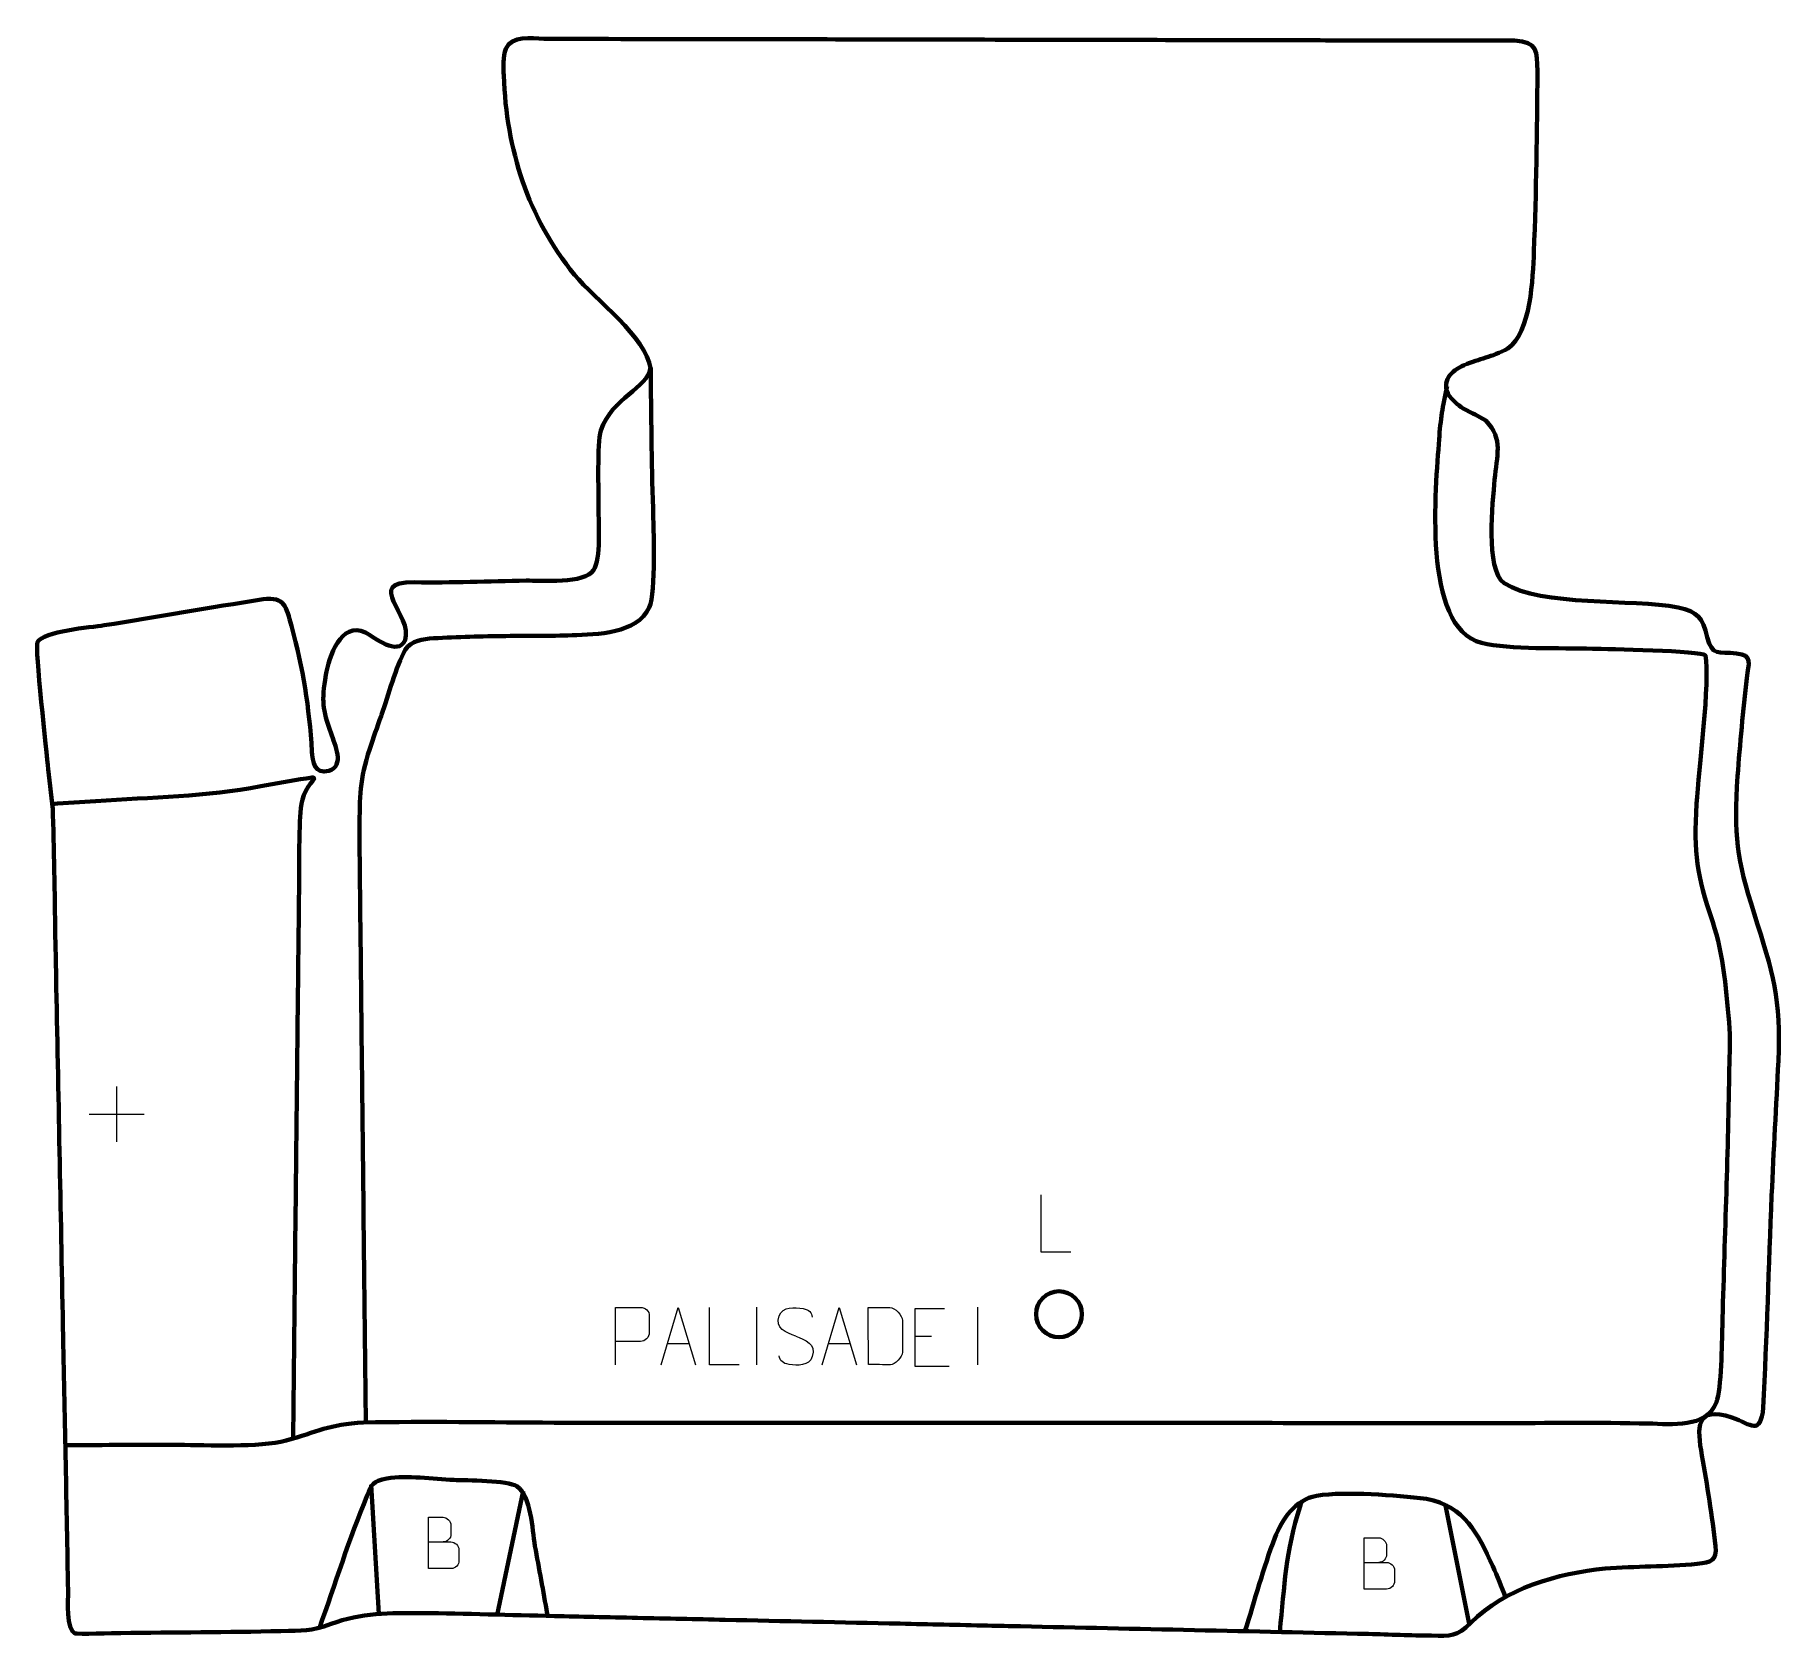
# Model space of a CAD drawing. Header units: millimetres. Extents: x 1285 to 2044, y 303 to 1000.
import ezdxf

# ---------------------------------------------------------------- set-up
doc = ezdxf.new("R2010")
doc.units = ezdxf.units.MM
doc.header["$MEASUREMENT"] = 0
doc.layers.add('layer 2', color=7, linetype='Continuous')
doc.layers.add('layer 3', color=7, linetype='Continuous')

msp = doc.modelspace()

# ---------------------------------------------------------------- linework, layer by layer
at = {"layer": 'layer 2', "color": 142, "lineweight": 200}
msp.add_ellipse((1730.1547, 443.9219), major_axis=(9.9887, 0), ratio=0.99998999, dxfattribs=at)
at = {"layer": 'layer 2', "color": 142, "lineweight": 158}
for points, knots in [([(1552.6102, 855.6381), (1552.8263, 835.2032), (1552.9509, 814.9591), (1553.6018, 794.5255), (1553.6018, 794.5255), (1553.8701, 786.1044), (1555.0272, 758.18), (1551.9116, 751.3367), (1551.9116, 751.3367), (1546.7367, 739.9697), (1529.0828, 739.7009), (1518.4224, 739.3042), (1518.4224, 739.3042), (1508.8422, 738.9323), (1499.2299, 739.0972), (1489.6421, 738.9805), (1489.6421, 738.9805), (1479.118, 738.8392), (1468.6695, 738.6405), (1458.16, 737.9886), (1458.16, 737.9886), (1453.5587, 737.6792), (1448.5402, 737.115), (1445.8216, 732.9806), (1445.8216, 732.9806), (1441.8353, 725.5855), (1438.4087, 713.0684), (1435.5421, 704.7679), (1435.5421, 704.7679), (1435.5421, 704.7679), (1435.3312, 704.164), (1435.3312, 704.164), (1435.3312, 704.164), (1433.6526, 699.4119), (1432.0032, 694.6603), (1430.4165, 689.8765), (1430.4165, 689.8765), (1426.0369, 676.4975), (1426.0735, 668.9888), (1425.964, 655.1355), (1425.964, 655.1355), (1425.9466, 652.8758), (1425.9543, 650.6212), (1425.9754, 648.3616), (1425.9754, 648.3616), (1426.3883, 610.2454), (1426.8012, 572.1293), (1427.214, 534.0132), (1427.214, 534.0132), (1427.7095, 488.2738), (1428.205, 442.5345), (1428.7004, 396.7951)], [0, 0, 0, 0, 0.07142857, 0.07142857, 0.07142857, 0.07142857, 0.14285714, 0.14285714, 0.14285714, 0.14285714, 0.21428571, 0.21428571, 0.21428571, 0.21428571, 0.28571429, 0.28571429, 0.28571429, 0.28571429, 0.35714286, 0.35714286, 0.35714286, 0.35714286, 0.42857143, 0.42857143, 0.42857143, 0.42857143, 0.5, 0.5, 0.5, 0.5, 0.57142857, 0.57142857, 0.57142857, 0.57142857, 0.64285714, 0.64285714, 0.64285714, 0.64285714, 0.71428571, 0.71428571, 0.71428571, 0.71428571, 0.78571429, 0.78571429, 0.78571429, 0.78571429, 0.85714286, 0.85714286, 0.85714286, 0.85714286, 1, 1, 1, 1]), ([(1898.8958, 847.4737), (1896.9959, 838.5878), (1896.0675, 833.5997), (1895.4539, 824.4154), (1895.4539, 824.4154), (1894.0483, 804.0269), (1887.7543, 742.7094), (1913.88, 735.9901), (1913.88, 735.9901), (1926.4014, 732.9486), (1948.4808, 733.9249), (1962.2312, 733.4627), (1962.2312, 733.4627), (1968.1478, 733.2903), (2009.619, 732.5992), (2011.2724, 730.561), (2011.2724, 730.561), (2013.4974, 719.8352), (2008.2199, 680.2982), (2007.4434, 666.0392), (2007.4434, 666.0392), (2006.2315, 643.7897), (2007.34, 635.7419), (2014.4298, 614.5695), (2014.4298, 614.5695), (2019.1314, 600.5293), (2020.5995, 582.9349), (2021.7674, 568.1291), (2021.7674, 568.1291), (2022.2194, 562.3969), (2021.6749, 554.2122), (2021.588, 548.1773), (2021.588, 548.1773), (2021.0634, 511.7524), (2019.5813, 475.211), (2018.6361, 438.7659), (2018.6361, 438.7659), (2018.4493, 431.5656), (2018.2483, 411.387), (2016.0208, 405.6338), (2016.0208, 405.6338), (2011.5934, 394.1983), (1996.5575, 396.1607), (1986.4923, 396.384), (1986.4923, 396.384), (1964.8178, 396.8649), (1942.5881, 396.5606), (1920.8581, 396.5705), (1920.8581, 396.5705), (1904.0436, 396.5782), (1887.229, 396.5859), (1870.4145, 396.5936), (1870.4145, 396.5936), (1845.0341, 396.6052), (1819.6535, 396.6167), (1794.2731, 396.6283), (1794.2731, 396.6283), (1782.2175, 396.6338), (1770.1617, 396.6393), (1758.106, 396.6448), (1758.106, 396.6448), (1694.6548, 396.6738), (1631.2037, 396.7028), (1567.7525, 396.7317), (1567.7525, 396.7317), (1548.7172, 396.7404), (1529.6818, 396.7491), (1510.6465, 396.7578), (1510.6465, 396.7578), (1483.0995, 396.7839), (1455.2757, 397.4315), (1427.765, 396.8009), (1427.765, 396.8009), (1412.7003, 396.1215), (1407.6068, 392.6531), (1394.021, 388.992), (1394.021, 388.992), (1382.587, 385.9108), (1359.8966, 387.0269), (1347.3372, 387.0778), (1347.3372, 387.0778), (1331.2041, 387.0601), (1315.0708, 387.0425), (1298.9377, 387.0249), (1298.9377, 387.0249), (1298.9377, 387.0249), (1297.9887, 387.0239), (1297.9887, 387.0239)], [0, 0, 0, 0, 0.04347826, 0.04347826, 0.04347826, 0.04347826, 0.08695652, 0.08695652, 0.08695652, 0.08695652, 0.13043478, 0.13043478, 0.13043478, 0.13043478, 0.17391304, 0.17391304, 0.17391304, 0.17391304, 0.2173913, 0.2173913, 0.2173913, 0.2173913, 0.26086957, 0.26086957, 0.26086957, 0.26086957, 0.30434783, 0.30434783, 0.30434783, 0.30434783, 0.34782609, 0.34782609, 0.34782609, 0.34782609, 0.39130435, 0.39130435, 0.39130435, 0.39130435, 0.43478261, 0.43478261, 0.43478261, 0.43478261, 0.47826087, 0.47826087, 0.47826087, 0.47826087, 0.52173913, 0.52173913, 0.52173913, 0.52173913, 0.56521739, 0.56521739, 0.56521739, 0.56521739, 0.60869565, 0.60869565, 0.60869565, 0.60869565, 0.65217391, 0.65217391, 0.65217391, 0.65217391, 0.69565217, 0.69565217, 0.69565217, 0.69565217, 0.73913043, 0.73913043, 0.73913043, 0.73913043, 0.7826087, 0.7826087, 0.7826087, 0.7826087, 0.82608696, 0.82608696, 0.82608696, 0.82608696, 0.86956522, 0.86956522, 0.86956522, 0.86956522, 0.91304348, 0.91304348, 0.91304348, 0.91304348, 1, 1, 1, 1]), ([(1292.2764, 665.8928), (1298.6057, 666.3245), (1304.935, 666.7561), (1311.2642, 667.1878), (1311.2642, 667.1878), (1335.4511, 668.7931), (1359.1689, 669.0951), (1383.0776, 673.6006), (1383.0776, 673.6006), (1389.7016, 674.8489), (1396.1176, 676.0239), (1402.7804, 677.054), (1402.7804, 677.054), (1402.7804, 677.054), (1403.7081, 677.1951), (1403.7081, 677.1951), (1403.7081, 677.1951), (1408.5813, 677.9317), (1405.4028, 676.8972), (1402.6617, 671.666), (1402.6617, 671.666), (1399.9597, 666.5095), (1400.2457, 661.8714), (1400.0012, 656.1763), (1400.0012, 656.1763), (1399.6606, 648.2416), (1399.7891, 640.2644), (1399.7137, 632.3211), (1399.7137, 632.3211), (1399.6452, 625.9868), (1399.5766, 619.6526), (1399.5081, 613.3183), (1399.5081, 613.3183), (1399.3712, 600.6499), (1399.2341, 587.9815), (1399.0972, 575.313), (1399.0972, 575.313), (1399.0287, 568.9787), (1398.9601, 562.6445), (1398.8916, 556.3102), (1398.8916, 556.3102), (1398.8232, 549.9761), (1398.7547, 543.6418), (1398.6862, 537.3076), (1398.6862, 537.3076), (1398.6279, 531.9235), (1398.5697, 526.5393), (1398.5115, 521.1553), (1398.5115, 521.1553), (1398.306, 502.1526), (1398.1005, 483.1498), (1397.895, 464.1472), (1397.895, 464.1472), (1397.8333, 458.4464), (1397.7717, 452.7456), (1397.7101, 447.0447), (1397.7101, 447.0447), (1397.5114, 428.6755), (1397.3127, 410.3062), (1397.1142, 391.9369), (1397.1142, 391.9369), (1397.1142, 391.9369), (1397.0936, 390.0366), (1397.0936, 390.0366)], [0, 0, 0, 0, 0.05882353, 0.05882353, 0.05882353, 0.05882353, 0.11764706, 0.11764706, 0.11764706, 0.11764706, 0.17647059, 0.17647059, 0.17647059, 0.17647059, 0.23529412, 0.23529412, 0.23529412, 0.23529412, 0.29411765, 0.29411765, 0.29411765, 0.29411765, 0.35294118, 0.35294118, 0.35294118, 0.35294118, 0.41176471, 0.41176471, 0.41176471, 0.41176471, 0.47058824, 0.47058824, 0.47058824, 0.47058824, 0.52941176, 0.52941176, 0.52941176, 0.52941176, 0.58823529, 0.58823529, 0.58823529, 0.58823529, 0.64705882, 0.64705882, 0.64705882, 0.64705882, 0.70588235, 0.70588235, 0.70588235, 0.70588235, 0.76470588, 0.76470588, 0.76470588, 0.76470588, 0.82352941, 0.82352941, 0.82352941, 0.82352941, 0.88235294, 0.88235294, 0.88235294, 0.88235294, 1, 1, 1, 1]), ([(1408.5147, 307.3847), (1415.2438, 326.2889), (1421.552, 346.4033), (1429.2203, 364.8367), (1429.2203, 364.8367), (1431.4335, 370.157), (1431.4901, 371.3092), (1437.8609, 372.4475), (1437.8609, 372.4475), (1446.6621, 374.02), (1457.9502, 372.1818), (1467.0069, 371.826), (1467.0069, 371.826), (1472.349, 371.6699), (1490.6956, 371.6166), (1494.366, 369.0713), (1494.366, 369.0713), (1500.8238, 364.5933), (1500.8916, 350.7043), (1502.2674, 343.0896), (1502.2674, 343.0896), (1504.0427, 333.2636), (1505.8485, 323.4407), (1507.6389, 313.6171), (1507.6389, 313.6171), (1507.6389, 313.6171), (1507.8074, 312.6925), (1507.8074, 312.6925)], [0, 0, 0, 0, 0.125, 0.125, 0.125, 0.125, 0.25, 0.25, 0.25, 0.25, 0.375, 0.375, 0.375, 0.375, 0.5, 0.5, 0.5, 0.5, 0.625, 0.625, 0.625, 0.625, 0.75, 0.75, 0.75, 0.75, 1, 1, 1, 1]), ([(1811.0333, 306.0183), (1815.2465, 319.2817), (1819.0477, 333.7029), (1824.0231, 346.5906), (1824.0231, 346.5906), (1827.2239, 354.882), (1832.9257, 363.1126), (1842.1478, 364.9749), (1842.1478, 364.9749), (1855.5381, 367.0035), (1876.2409, 365.1645), (1889.9432, 363.6053), (1889.9432, 363.6053), (1906.708, 360.3873), (1912.2131, 348.5907), (1918.8126, 334.3276), (1918.8126, 334.3276), (1920.8703, 329.8802), (1922.5605, 325.2899), (1924.3516, 320.7324)], [0, 0, 0, 0, 0.16666667, 0.16666667, 0.16666667, 0.16666667, 0.33333333, 0.33333333, 0.33333333, 0.33333333, 0.5, 0.5, 0.5, 0.5, 0.66666667, 0.66666667, 0.66666667, 0.66666667, 1, 1, 1, 1]), ([(1826.1742, 305.6851), (1828.2535, 326.2658), (1828.6619, 340.2002), (1834.9777, 360.4498), (1834.9777, 360.4498), (1835.1773, 361.0896), (1835.3749, 361.7297), (1835.5718, 362.3702)], [0, 0, 0, 0, 0.33333333, 0.33333333, 0.33333333, 0.33333333, 1, 1, 1, 1])]:
    msp.add_open_spline(points, degree=3, knots=knots, dxfattribs=at)
for points in [[(1434.3431, 313.5333), (1434.3431, 313.5333), (1430.9887, 369.6599), (1430.9887, 369.6599)], [(1485.7809, 313.1773), (1485.7809, 313.1773), (1497.1475, 366.9289), (1497.1475, 366.9289)], [(1908.5346, 309.184), (1908.5346, 309.184), (1898.1516, 361.4665), (1898.1516, 361.4665)]]:
    msp.add_open_spline(points, degree=3, dxfattribs=at)
at = {"layer": 'layer 3', "color": 242, "lineweight": 158}
msp.add_open_spline([(1507.2308, 998.8165), (1536.0678, 998.6755), (1564.9063, 998.6997), (1593.7436, 998.6431), (1593.7436, 998.6431), (1612.7528, 998.6048), (1631.762, 998.5666), (1650.7712, 998.5282), (1650.7712, 998.5282), (1675.8, 998.4778), (1700.8288, 998.4274), (1725.8575, 998.377), (1725.8575, 998.377), (1732.194, 998.3642), (1738.5304, 998.3514), (1744.8668, 998.3386), (1744.8668, 998.3386), (1763.5592, 998.301), (1782.2515, 998.2633), (1800.9439, 998.2257), (1800.9439, 998.2257), (1807.2803, 998.213), (1813.6167, 998.2002), (1819.9531, 998.1874), (1819.9531, 998.1874), (1832.6259, 998.1618), (1845.2987, 998.1364), (1857.9715, 998.1108), (1857.9715, 998.1108), (1864.3079, 998.098), (1870.6443, 998.0853), (1876.9807, 998.0725), (1876.9807, 998.0725), (1894.0834, 998.0417), (1911.2203, 998.2012), (1928.3178, 998.0101), (1928.3178, 998.0101), (1938.1488, 997.3935), (1938.1491, 993.5031), (1938.2079, 984.6812), (1938.2079, 984.6812), (1938.145, 958.7208), (1937.6784, 932.1315), (1936.6809, 906.1939), (1936.6809, 906.1939), (1936.2113, 894.7303), (1935.4682, 871.1457), (1925.3063, 864.0411), (1925.3063, 864.0411), (1918.1667, 860.1502), (1913.2525, 859.7645), (1906.3899, 856.8706), (1906.3899, 856.8706), (1900.7936, 854.5107), (1896.0663, 849.6972), (1899.8047, 843.4143), (1899.8047, 843.4143), (1906.7293, 835.88), (1908.3445, 837.4857), (1915.7469, 832.7137), (1915.7469, 832.7137), (1923.6742, 824.5415), (1920.3736, 817.3081), (1919.6032, 806.9929), (1919.6032, 806.9929), (1918.8205, 797.2422), (1915.358, 768.0841), (1923.795, 761.92), (1923.795, 761.92), (1939.9829, 751.7426), (1979.3022, 755.1989), (1999.3765, 751.4177), (1999.3765, 751.4177), (2008.2955, 749.3804), (2009.9001, 747.0503), (2012.0678, 738.5135), (2012.0678, 738.5135), (2014.3995, 729.9755), (2016.6357, 732.267), (2024.7966, 731.4029), (2024.7966, 731.4029), (2032.0427, 730.6357), (2030.0429, 727.0358), (2029.2966, 720.6861), (2029.2966, 720.6861), (2027.6907, 706.7704), (2026.2562, 691.9202), (2025.2625, 677.9532), (2025.2625, 677.9532), (2023.7046, 652.2344), (2024.7572, 642.2702), (2032.4758, 618.2099), (2032.4758, 618.2099), (2040.6785, 592.5352), (2044.1763, 581.0925), (2042.9903, 554.13), (2042.9903, 554.13), (2042.1311, 534.595), (2040.8702, 515.112), (2040.0778, 495.5286), (2040.0778, 495.5286), (2038.8427, 464.7971), (2037.9072, 434.0087), (2036.4577, 403.2924), (2036.4577, 403.2924), (2035.1128, 391.1131), (2031.3854, 395.7756), (2022.7156, 399.074), (2022.7156, 399.074), (2006.9564, 404.2717), (2007.5689, 394.5281), (2009.7518, 382.497), (2009.7518, 382.497), (2012.0077, 369.7705), (2014.2184, 355.8933), (2015.7134, 343.0885), (2015.7134, 343.0885), (2016.2776, 336.7917), (2013.7877, 335.9786), (2007.7041, 335.2877), (2007.7041, 335.2877), (1994.0814, 333.9722), (1981.0144, 334.3339), (1967.6233, 333.3017), (1967.6233, 333.3017), (1947.0538, 331.1557), (1924.0624, 324.8045), (1909.2075, 309.641), (1909.2075, 309.641), (1903.1675, 303.4754), (1900.5764, 304.0655), (1892.1464, 304.1046), (1892.1464, 304.1046), (1883.1836, 304.146), (1873.7737, 304.6375), (1864.7264, 304.8365), (1864.7264, 304.8365), (1814.2877, 305.9467), (1763.8488, 307.0568), (1713.41, 308.1671), (1713.41, 308.1671), (1708.6517, 308.2718), (1703.8935, 308.3766), (1699.1353, 308.4813), (1699.1353, 308.4813), (1686.4468, 308.7606), (1673.7581, 309.0399), (1661.0696, 309.3191), (1661.0696, 309.3191), (1635.6925, 309.8777), (1610.3152, 310.4363), (1584.9381, 310.9948), (1584.9381, 310.9948), (1578.5939, 311.1345), (1572.2495, 311.2741), (1565.9052, 311.4137), (1565.9052, 311.4137), (1553.2166, 311.693), (1540.5281, 311.9723), (1527.8395, 312.2516), (1527.8395, 312.2516), (1522.1296, 312.3773), (1516.4197, 312.5029), (1510.7099, 312.6287), (1510.7099, 312.6287), (1491.5738, 313.0498), (1472.1853, 313.7076), (1453.0782, 313.9066), (1453.0782, 313.9066), (1439.4427, 314.0363), (1426.5319, 313.9788), (1413.5704, 309.1901), (1413.5704, 309.1901), (1404.545, 305.8773), (1401.2627, 306.3065), (1391.8012, 306.0862), (1391.8012, 306.0862), (1368.6678, 305.5478), (1345.29, 305.5314), (1322.1188, 305.2262), (1322.1188, 305.2262), (1319.5525, 305.188), (1303.055, 304.7284), (1302.1477, 305.0853), (1302.1477, 305.0853), (1298.366, 306.5727), (1299.2892, 319.6772), (1299.2248, 323.6272), (1299.2248, 323.6272), (1298.6253, 360.4019), (1297.7925, 397.1793), (1297.0772, 433.9525), (1297.0772, 433.9525), (1296.092, 484.6746), (1295.1068, 535.3967), (1294.1215, 586.1188), (1294.1215, 586.1188), (1293.9983, 592.459), (1293.8752, 598.7993), (1293.752, 605.1396), (1293.752, 605.1396), (1293.3911, 623.7731), (1293.244, 642.613), (1292.6557, 661.2166), (1292.6557, 661.2166), (1292.4554, 667.5524), (1291.2015, 674.6244), (1290.5943, 681.0886), (1290.5943, 681.0886), (1289.9421, 687.6326), (1284.8111, 734.3076), (1285.8681, 736.2693), (1285.8681, 736.2693), (1288.496, 741.1464), (1308.9952, 742.7154), (1314.9657, 743.6604), (1314.9657, 743.6604), (1337.9996, 747.3127), (1360.9744, 751.3879), (1384.016, 754.9648), (1384.016, 754.9648), (1393.6752, 756.1816), (1394.0168, 751.7011), (1396.3718, 743.4221), (1396.3718, 743.4221), (1401.4543, 724.6791), (1404.0816, 708.1789), (1405.2874, 688.809), (1405.2874, 688.809), (1405.5627, 684.3856), (1406.485, 678.5148), (1412.6085, 680.3524), (1412.6085, 680.3524), (1419.6976, 682.4798), (1415.2346, 691.8359), (1413.5983, 696.5797), (1413.5983, 696.5797), (1409.7569, 707.7164), (1409.5144, 710.1481), (1411.2858, 722.0676), (1411.2858, 722.0676), (1412.6932, 729.772), (1417.8625, 745.5857), (1428.5038, 740.5355), (1428.5038, 740.5355), (1432.5768, 738.4131), (1442.4548, 729.9794), (1445.7631, 737.163), (1445.7631, 737.163), (1449.5273, 747.956), (1427.4185, 762.8559), (1449.8976, 762.3759), (1449.8976, 762.3759), (1465.8018, 762.0721), (1482.3986, 762.8516), (1498.3982, 763.0901), (1498.3982, 763.0901), (1504.9773, 763.056), (1523.9302, 761.679), (1527.7612, 767.627), (1527.7612, 767.627), (1531.0436, 772.723), (1529.9025, 787.9062), (1529.9217, 794.5563), (1529.9217, 794.5563), (1529.9364, 801.8884), (1529.2943, 822.5266), (1530.8938, 828.3963), (1530.8938, 828.3963), (1535.8141, 842.8497), (1551.2856, 846.8356), (1552.4871, 855.4982), (1552.4871, 855.4982), (1550.8849, 868.723), (1528.4218, 885.4636), (1519.5259, 896.0828), (1519.5259, 896.0828), (1499.0069, 921.3352), (1489.9747, 950.5576), (1488.6642, 982.7678), (1488.6642, 982.7678), (1488.5226, 986.2475), (1488.3553, 991.0723), (1489.5461, 994.37), (1489.5461, 994.37), (1492.1567, 1000.495), (1500.6595, 998.9098), (1506.1499, 998.8319), (1506.1499, 998.8319), (1506.1499, 998.8319), (1507.2308, 998.8165), (1507.2308, 998.8165)], degree=3, knots=[0, 0, 0, 0, 0.01351351, 0.01351351, 0.01351351, 0.01351351, 0.02702703, 0.02702703, 0.02702703, 0.02702703, 0.04054054, 0.04054054, 0.04054054, 0.04054054, 0.05405405, 0.05405405, 0.05405405, 0.05405405, 0.06756757, 0.06756757, 0.06756757, 0.06756757, 0.08108108, 0.08108108, 0.08108108, 0.08108108, 0.09459459, 0.09459459, 0.09459459, 0.09459459, 0.10810811, 0.10810811, 0.10810811, 0.10810811, 0.12162162, 0.12162162, 0.12162162, 0.12162162, 0.13513514, 0.13513514, 0.13513514, 0.13513514, 0.14864865, 0.14864865, 0.14864865, 0.14864865, 0.16216216, 0.16216216, 0.16216216, 0.16216216, 0.17567568, 0.17567568, 0.17567568, 0.17567568, 0.18918919, 0.18918919, 0.18918919, 0.18918919, 0.2027027, 0.2027027, 0.2027027, 0.2027027, 0.21621622, 0.21621622, 0.21621622, 0.21621622, 0.22972973, 0.22972973, 0.22972973, 0.22972973, 0.24324324, 0.24324324, 0.24324324, 0.24324324, 0.25675676, 0.25675676, 0.25675676, 0.25675676, 0.27027027, 0.27027027, 0.27027027, 0.27027027, 0.28378378, 0.28378378, 0.28378378, 0.28378378, 0.2972973, 0.2972973, 0.2972973, 0.2972973, 0.31081081, 0.31081081, 0.31081081, 0.31081081, 0.32432432, 0.32432432, 0.32432432, 0.32432432, 0.33783784, 0.33783784, 0.33783784, 0.33783784, 0.35135135, 0.35135135, 0.35135135, 0.35135135, 0.36486486, 0.36486486, 0.36486486, 0.36486486, 0.37837838, 0.37837838, 0.37837838, 0.37837838, 0.39189189, 0.39189189, 0.39189189, 0.39189189, 0.40540541, 0.40540541, 0.40540541, 0.40540541, 0.41891892, 0.41891892, 0.41891892, 0.41891892, 0.43243243, 0.43243243, 0.43243243, 0.43243243, 0.44594595, 0.44594595, 0.44594595, 0.44594595, 0.45945946, 0.45945946, 0.45945946, 0.45945946, 0.47297297, 0.47297297, 0.47297297, 0.47297297, 0.48648649, 0.48648649, 0.48648649, 0.48648649, 0.5, 0.5, 0.5, 0.5, 0.51351351, 0.51351351, 0.51351351, 0.51351351, 0.52702703, 0.52702703, 0.52702703, 0.52702703, 0.54054054, 0.54054054, 0.54054054, 0.54054054, 0.55405405, 0.55405405, 0.55405405, 0.55405405, 0.56756757, 0.56756757, 0.56756757, 0.56756757, 0.58108108, 0.58108108, 0.58108108, 0.58108108, 0.59459459, 0.59459459, 0.59459459, 0.59459459, 0.60810811, 0.60810811, 0.60810811, 0.60810811, 0.62162162, 0.62162162, 0.62162162, 0.62162162, 0.63513514, 0.63513514, 0.63513514, 0.63513514, 0.64864865, 0.64864865, 0.64864865, 0.64864865, 0.66216216, 0.66216216, 0.66216216, 0.66216216, 0.67567568, 0.67567568, 0.67567568, 0.67567568, 0.68918919, 0.68918919, 0.68918919, 0.68918919, 0.7027027, 0.7027027, 0.7027027, 0.7027027, 0.71621622, 0.71621622, 0.71621622, 0.71621622, 0.72972973, 0.72972973, 0.72972973, 0.72972973, 0.74324324, 0.74324324, 0.74324324, 0.74324324, 0.75675676, 0.75675676, 0.75675676, 0.75675676, 0.77027027, 0.77027027, 0.77027027, 0.77027027, 0.78378378, 0.78378378, 0.78378378, 0.78378378, 0.7972973, 0.7972973, 0.7972973, 0.7972973, 0.81081081, 0.81081081, 0.81081081, 0.81081081, 0.82432432, 0.82432432, 0.82432432, 0.82432432, 0.83783784, 0.83783784, 0.83783784, 0.83783784, 0.85135135, 0.85135135, 0.85135135, 0.85135135, 0.86486486, 0.86486486, 0.86486486, 0.86486486, 0.87837838, 0.87837838, 0.87837838, 0.87837838, 0.89189189, 0.89189189, 0.89189189, 0.89189189, 0.90540541, 0.90540541, 0.90540541, 0.90540541, 0.91891892, 0.91891892, 0.91891892, 0.91891892, 0.93243243, 0.93243243, 0.93243243, 0.93243243, 0.94594595, 0.94594595, 0.94594595, 0.94594595, 0.95945946, 0.95945946, 0.95945946, 0.95945946, 0.97297297, 0.97297297, 0.97297297, 0.97297297, 1, 1, 1, 1], dxfattribs=at)
at = {"layer": 'layer 3', "color": 250, "lineweight": 9}
for points in [[(1320.3372, 542.9809), (1320.3372, 542.9809), (1320.3372, 519.003), (1320.3372, 519.003)], [(1308.3483, 530.9919), (1308.3483, 530.9919), (1332.3262, 530.9919), (1332.3262, 530.9919)], [(1598.6651, 446.9431), (1598.6651, 446.9431), (1598.6651, 421.969), (1598.6651, 421.969)], [(1694.6652, 446.9431), (1694.6652, 446.9431), (1694.6652, 421.969), (1694.6652, 421.969)], [(1667.4971, 434.456), (1667.4971, 434.456), (1674.6652, 434.456), (1674.6652, 434.456)], [(1559.9174, 431.2287), (1559.9174, 431.2287), (1569.4131, 431.2287), (1569.4131, 431.2287)], [(1629.9174, 431.2287), (1629.9174, 431.2287), (1639.4131, 431.2287), (1639.4131, 431.2287)]]:
    msp.add_open_spline(points, degree=3, dxfattribs=at)
for points, knots in [([(1735.3289, 470.89), (1735.3289, 470.89), (1722.3798, 470.89), (1722.3798, 470.89), (1722.3798, 470.89), (1722.3798, 470.89), (1722.3798, 495.8436), (1722.3798, 495.8436)], [0, 0, 0, 0, 0.33333333, 0.33333333, 0.33333333, 0.33333333, 1, 1, 1, 1]), ([(1537.3332, 421.9792), (1537.3332, 421.9792), (1537.3332, 446.9328), (1537.3332, 446.9328), (1537.3332, 446.9328), (1540.9282, 446.9328), (1544.5235, 446.9328), (1548.1189, 446.9328), (1548.1189, 446.9328), (1550.4441, 446.8949), (1552.0015, 445.4048), (1551.9973, 443.0387), (1551.9973, 443.0387), (1551.9969, 441.003), (1551.9969, 437.9437), (1551.9973, 435.9077), (1551.9973, 435.9077), (1551.9908, 434.0323), (1550.1786, 432.0904), (1548.169, 432.0713), (1548.169, 432.0713), (1548.169, 432.0713), (1537.3332, 432.0713), (1537.3332, 432.0713)], [0, 0, 0, 0, 0.14285714, 0.14285714, 0.14285714, 0.14285714, 0.28571429, 0.28571429, 0.28571429, 0.28571429, 0.42857143, 0.42857143, 0.42857143, 0.42857143, 0.57142857, 0.57142857, 0.57142857, 0.57142857, 0.71428571, 0.71428571, 0.71428571, 0.71428571, 1, 1, 1, 1]), ([(1557.1948, 421.9793), (1557.1948, 421.9793), (1564.5658, 446.9328), (1564.5658, 446.9328), (1564.5658, 446.9328), (1564.5658, 446.9328), (1572.1357, 421.9793), (1572.1357, 421.9793)], [0, 0, 0, 0, 0.33333333, 0.33333333, 0.33333333, 0.33333333, 1, 1, 1, 1]), ([(1591.1397, 421.9792), (1591.1397, 421.9792), (1578.1906, 421.9792), (1578.1906, 421.9792), (1578.1906, 421.9792), (1578.1906, 421.9792), (1578.1906, 446.9328), (1578.1906, 446.9328)], [0, 0, 0, 0, 0.33333333, 0.33333333, 0.33333333, 0.33333333, 1, 1, 1, 1]), ([(1615.6651, 434.456), (1611.4168, 435.9264), (1606.5087, 437.7222), (1608.5138, 443.2425), (1608.5138, 443.2425), (1610.0173, 447.3824), (1615.2309, 446.9939), (1618.8345, 446.3928), (1618.8345, 446.3928), (1621.6951, 445.9156), (1622.5598, 444.7024), (1622.8704, 442.6183)], [0, 0, 0, 0, 0.25, 0.25, 0.25, 0.25, 0.5, 0.5, 0.5, 0.5, 1, 1, 1, 1]), ([(1627.1948, 421.9793), (1627.1948, 421.9793), (1634.5658, 446.9328), (1634.5658, 446.9328), (1634.5658, 446.9328), (1634.5658, 446.9328), (1642.1357, 421.9793), (1642.1357, 421.9793)], [0, 0, 0, 0, 0.33333333, 0.33333333, 0.33333333, 0.33333333, 1, 1, 1, 1]), ([(1647.2729, 422.0074), (1649.6047, 422.0078), (1654.5549, 421.9838), (1656.8864, 421.9835), (1656.8864, 421.9835), (1658.8114, 421.8781), (1662.13, 425.4197), (1662.1188, 427.437), (1662.1188, 427.437), (1662.1184, 433.2071), (1662.1184, 435.3768), (1662.1188, 441.1461), (1662.1188, 441.1461), (1662.1145, 443.2842), (1658.74, 446.9443), (1656.5876, 446.9308), (1656.5876, 446.9308), (1654.2619, 446.9308), (1649.5376, 446.9308), (1647.2115, 446.9308), (1647.2115, 446.9308), (1647.2119, 441.1839), (1647.2732, 427.7547), (1647.2729, 422.0074)], [0, 0, 0, 0, 0.14285714, 0.14285714, 0.14285714, 0.14285714, 0.28571429, 0.28571429, 0.28571429, 0.28571429, 0.42857143, 0.42857143, 0.42857143, 0.42857143, 0.57142857, 0.57142857, 0.57142857, 0.57142857, 0.71428571, 0.71428571, 0.71428571, 0.71428571, 1, 1, 1, 1]), ([(1680.371, 446.3357), (1680.371, 446.3357), (1667.4971, 446.3357), (1667.4971, 446.3357), (1667.4971, 446.3357), (1667.4971, 446.3357), (1667.4971, 421.3821), (1667.4971, 421.3821), (1667.4971, 421.3821), (1667.4971, 421.3821), (1682.3629, 421.3821), (1682.3629, 421.3821)], [0, 0, 0, 0, 0.25, 0.25, 0.25, 0.25, 0.5, 0.5, 0.5, 0.5, 1, 1, 1, 1]), ([(1615.6651, 434.4559), (1619.6837, 432.8092), (1624.7132, 430.9209), (1622.8792, 425.5606), (1622.8792, 425.5606), (1621.4194, 421.2942), (1616.5086, 421.5509), (1612.7825, 422.1056), (1612.7825, 422.1056), (1610.0325, 422.5154), (1608.8116, 423.7289), (1608.4336, 425.8411)], [0, 0, 0, 0, 0.25, 0.25, 0.25, 0.25, 0.5, 0.5, 0.5, 0.5, 1, 1, 1, 1]), ([(1455.9204, 344.8576), (1459.1794, 344.858), (1462.4388, 344.858), (1465.6985, 344.8576), (1465.6985, 344.8576), (1467.4678, 344.8421), (1469.1907, 343.2871), (1469.1907, 341.4513), (1469.1907, 341.4513), (1469.1904, 340.4405), (1469.1904, 337.7092), (1469.1907, 336.6981), (1469.1907, 336.6981), (1469.2066, 335.034), (1467.8253, 333.2302), (1465.7459, 333.2454), (1465.7459, 333.2454), (1462.4859, 333.2457), (1459.2262, 333.2457), (1455.9669, 333.2454), (1455.9669, 333.2454), (1455.9669, 340.6958), (1455.9669, 348.1459), (1455.9669, 355.5957), (1455.9669, 355.5957), (1458.093, 355.5957), (1460.2194, 355.5957), (1462.3459, 355.5957), (1462.3459, 355.5957), (1463.8514, 355.6115), (1465.7294, 353.9003), (1465.7453, 352.1426), (1465.7453, 352.1426), (1465.7449, 350.292), (1465.7449, 350.1613), (1465.7453, 348.3104), (1465.7453, 348.3104), (1465.7607, 346.4598), (1464.0998, 344.8421), (1462.2994, 344.8576)], [0, 0, 0, 0, 0.09090909, 0.09090909, 0.09090909, 0.09090909, 0.18181818, 0.18181818, 0.18181818, 0.18181818, 0.27272727, 0.27272727, 0.27272727, 0.27272727, 0.36363636, 0.36363636, 0.36363636, 0.36363636, 0.45454545, 0.45454545, 0.45454545, 0.45454545, 0.54545455, 0.54545455, 0.54545455, 0.54545455, 0.63636364, 0.63636364, 0.63636364, 0.63636364, 0.72727273, 0.72727273, 0.72727273, 0.72727273, 0.81818182, 0.81818182, 0.81818182, 0.81818182, 1, 1, 1, 1]), ([(1862.8034, 335.944), (1866.0624, 335.9444), (1869.3218, 335.9444), (1872.5815, 335.944), (1872.5815, 335.944), (1874.3508, 335.9285), (1876.0737, 334.3735), (1876.0737, 332.5377), (1876.0737, 332.5377), (1876.0734, 331.5269), (1876.0734, 328.7956), (1876.0737, 327.7845), (1876.0737, 327.7845), (1876.0896, 326.1204), (1874.7083, 324.3166), (1872.6289, 324.3318), (1872.6289, 324.3318), (1869.3689, 324.3321), (1866.1092, 324.3321), (1862.8499, 324.3318), (1862.8499, 324.3318), (1862.8499, 331.7822), (1862.8499, 339.2323), (1862.8499, 346.6821), (1862.8499, 346.6821), (1864.976, 346.6821), (1867.1024, 346.6821), (1869.2289, 346.6821), (1869.2289, 346.6821), (1870.7344, 346.6979), (1872.6124, 344.9867), (1872.6283, 343.229), (1872.6283, 343.229), (1872.6279, 341.3784), (1872.6279, 341.2477), (1872.6283, 339.3968), (1872.6283, 339.3968), (1872.6437, 337.5462), (1870.9828, 335.9285), (1869.1824, 335.944)], [0, 0, 0, 0, 0.09090909, 0.09090909, 0.09090909, 0.09090909, 0.18181818, 0.18181818, 0.18181818, 0.18181818, 0.27272727, 0.27272727, 0.27272727, 0.27272727, 0.36363636, 0.36363636, 0.36363636, 0.36363636, 0.45454545, 0.45454545, 0.45454545, 0.45454545, 0.54545455, 0.54545455, 0.54545455, 0.54545455, 0.63636364, 0.63636364, 0.63636364, 0.63636364, 0.72727273, 0.72727273, 0.72727273, 0.72727273, 0.81818182, 0.81818182, 0.81818182, 0.81818182, 1, 1, 1, 1])]:
    msp.add_open_spline(points, degree=3, knots=knots, dxfattribs=at)

doc.saveas('drawing.dxf')
